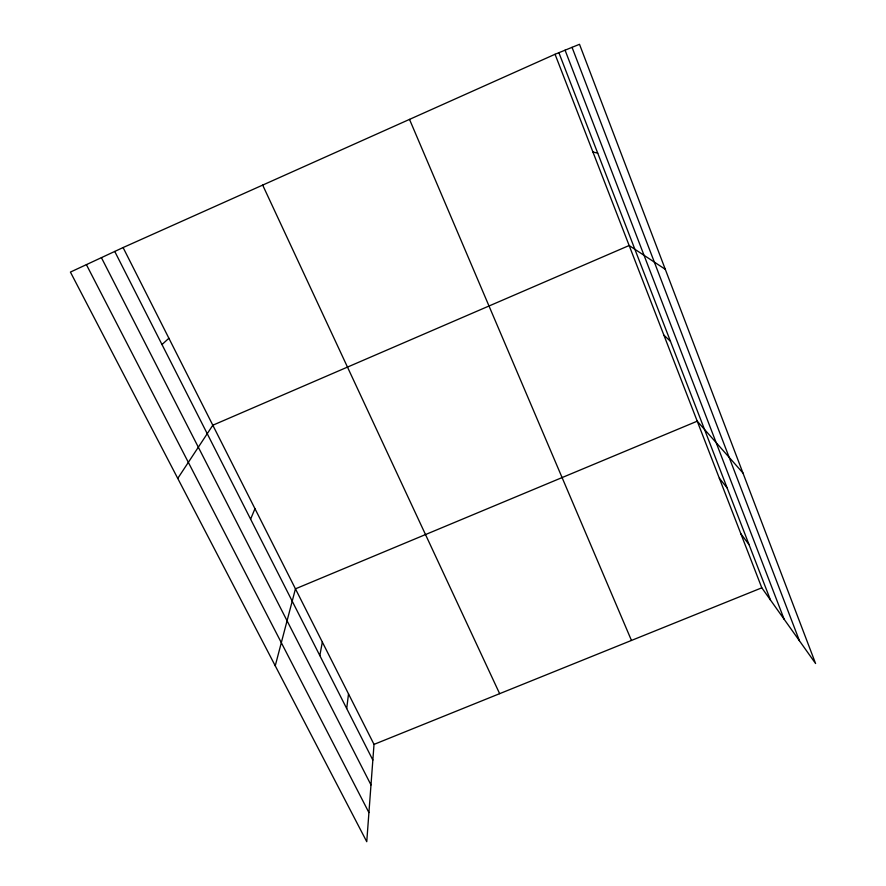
<?xml version="1.0" encoding="UTF-8"?>
<svg xmlns="http://www.w3.org/2000/svg" width="886" height="886" viewBox="0 0 886 886"><rect width="100%" height="100%" fill="white"/><g stroke="black" fill="none" stroke-linecap="round" stroke-linejoin="round"><path stroke-width="1.33" d="M123.088 247.559L374.014 744.395L366.749 841.7L70.415 272.08L123.088 247.559L555.046 54.267L579.499 44.3L815.585 663.525L761.805 587.817L555.046 54.267M346.692 708.523L348.519 693.915M319.824 655.585L322.338 642.084M275.247 665.807L295.448 588.836L697.227 421.182L742.933 472.969M250.605 519.163L254.969 508.686M177.754 478.418L212.817 425.225L629.149 245.511L665.286 269.311M161.994 344.543L168.894 338.264M374.014 744.395L761.805 587.817M592.9 151.96L597.74 153.178M663.902 335.174L670.447 341.287M719.354 478.252L727.118 487.887M740.862 533.782L749.08 544.702M86.396 264.637L368.919 812.584M101.414 257.649L370.979 784.907M114.748 251.447L372.84 760.055M262.677 185.096L499.638 693.672M409.509 119.388L631.463 640.445M558.889 52.695L770.432 599.955M565.069 50.181L784.143 619.259M572.046 47.335L799.449 640.799"/></g></svg>
